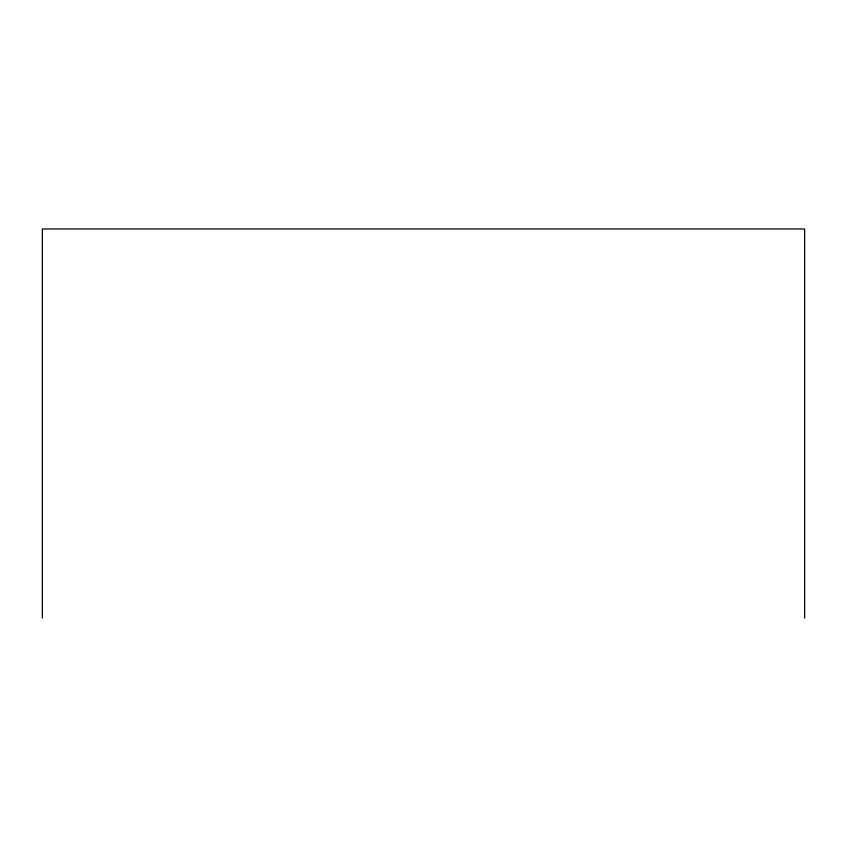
<?xml version="1.0" encoding="UTF-8"?>
<svg xmlns="http://www.w3.org/2000/svg" width="847" height="847" viewBox="0 0 847 847"><rect width="100%" height="100%" fill="white"/><g stroke="black" fill="none" stroke-linecap="round" stroke-linejoin="round"><path stroke-width="1.27" d="M804.65 618.024L804.65 228.976L42.35 228.976L42.35 618.024"/></g></svg>
